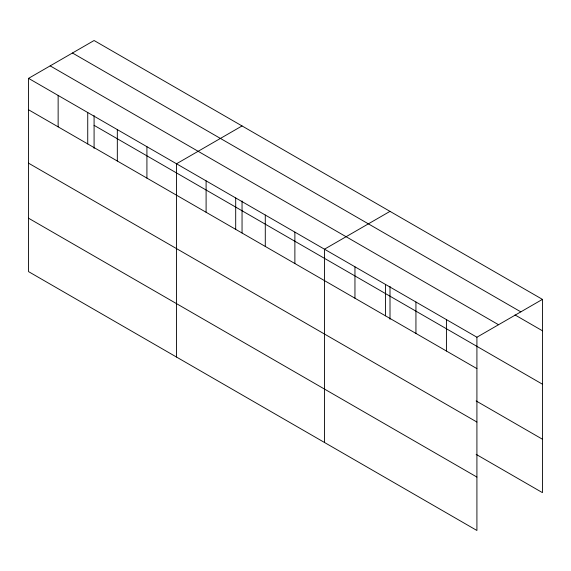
<?xml version="1.0" encoding="UTF-8"?>
<svg xmlns="http://www.w3.org/2000/svg" width="571" height="571" viewBox="0 0 571 571"><rect width="100%" height="100%" fill="white"/><g stroke="black" fill="none" stroke-linecap="round" stroke-linejoin="round"><path stroke-width="0.86" d="M28.55 78.355L476.913 337.218L476.913 530.48L28.55 271.625L28.55 78.355L94.087 40.52L542.45 299.375L542.45 492.645L476.135 454.359M242.047 125.941L176.51 163.777L176.51 357.046M390.007 211.363L324.471 249.206L324.471 442.468M476.913 337.218L542.45 299.375M72.46 53.003L520.823 311.866M515.013 314.942L542.45 330.787M50.177 65.872L498.54 324.728M94.087 125.342L542.45 384.197M28.55 109.768L476.913 368.623M476.135 400.942L542.45 439.227M28.55 163.178L476.913 422.04M28.55 218.208L476.913 477.07M446.422 319.617L446.422 351.022M415.938 302.009L415.938 333.421M390.007 286.392L390.007 319.268M385.446 284.408L385.446 315.82M354.955 266.807L354.955 298.212M294.879 232.119L294.879 263.531M265.287 215.031L265.287 246.444M242.047 200.971L242.047 232.954M235.695 197.951L235.695 229.356M206.102 180.864L206.102 212.276M146.918 146.697L146.918 178.102M117.326 129.61L117.326 161.022M94.087 115.549L94.087 148.417M87.734 112.523L87.734 143.935M58.142 95.443L58.142 126.848"/></g></svg>
